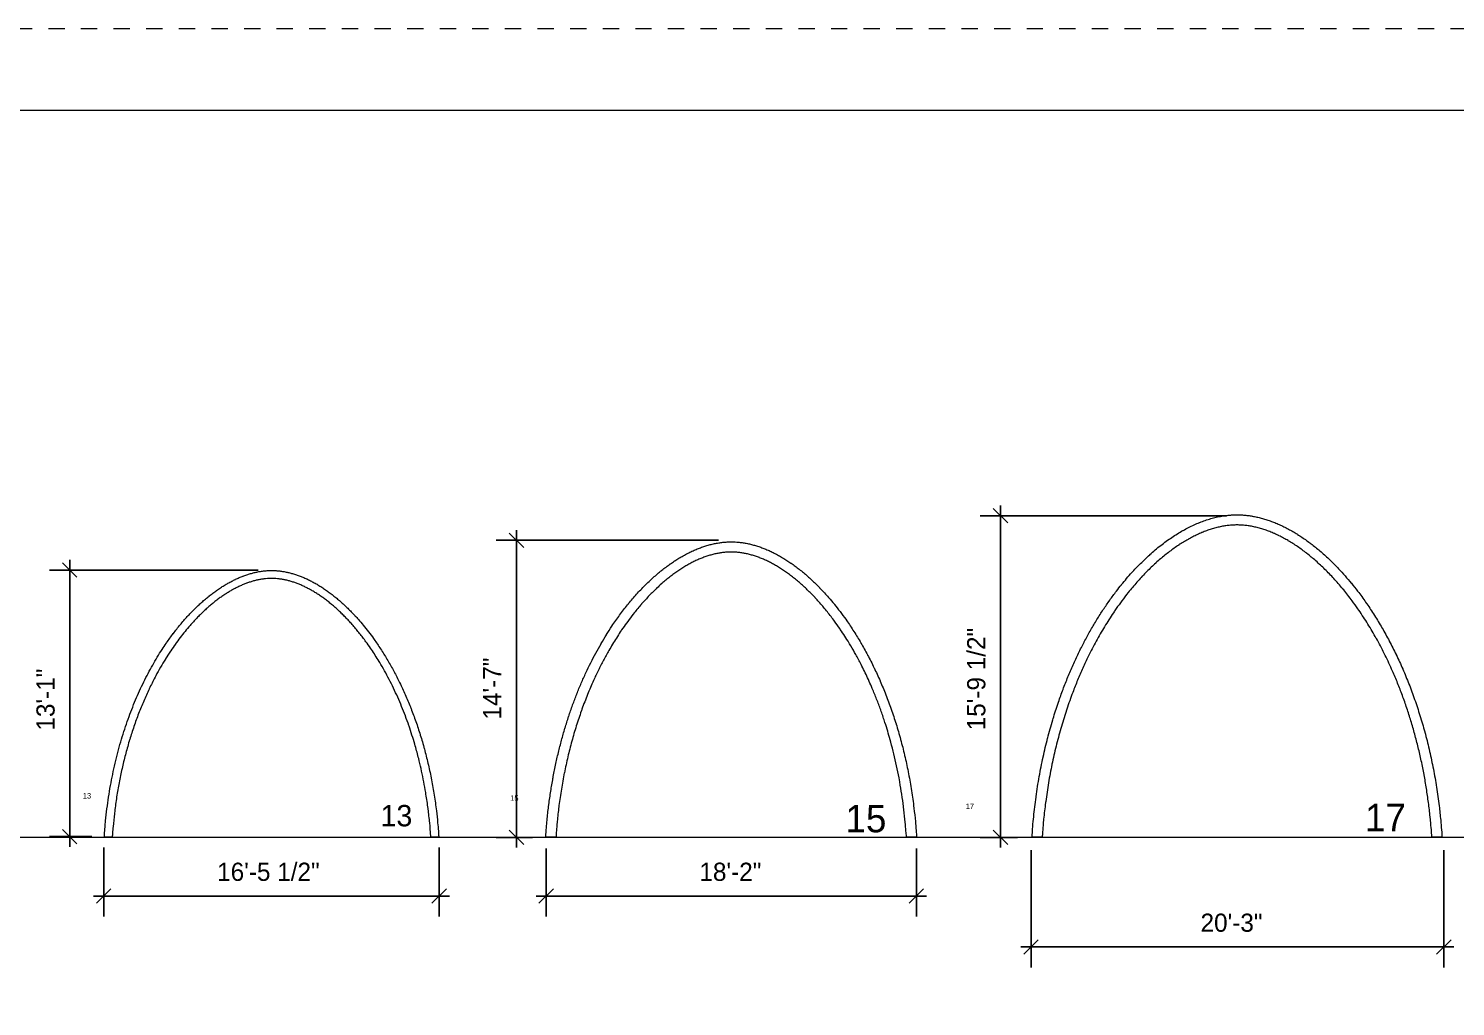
# Model space of a CAD drawing. Header units: inches. Extents: x -92.2 to -4.3, y -5886.5 to -5847.2.
# Drawn here: x -79.3 to -70.55, y -5868.48 to -5862.48 of the extents above; entities that cross this region are included whole.
import ezdxf

# ---------------------------------------------------------------- set-up
doc = ezdxf.new("R2010")
doc.units = ezdxf.units.IN
doc.header["$LTSCALE"] = 0.2
doc.header["$MEASUREMENT"] = 0
doc.header["$PDMODE"] = 1
doc.header["$PDSIZE"] = -2
doc.linetypes.add('STYLE_11', pattern=[0.46875, 0.3125, -0.15625])
doc.layers.get('0').update_dxf_attribs({"lineweight": 0})
for name, color, linetype, lineweight in [('Dimension', 7, 'Continuous', 0), ('NAILERS', 7, 'Continuous', 0), ('None', 7, 'Continuous', 0)]:
    doc.layers.add(name, color=color, linetype=linetype, lineweight=lineweight)
doc.styles.add('CityBlueprint', font='CityBlueprint')
doc.styles.add('Myriad Pro', font='Myriad Pro')
doc.styles.add('Tw Cen MT', font='Tw Cen MT')
doc.dimstyles.new('Arch', dxfattribs={"dimtxt": 0.111581, "dimasz": 0.088379, "dimexe": 0.125, "dimexo": 0.0625, "dimgap": 0.0625, "dimtad": 1, "dimdec": 3, "dimzin": 15, "dimdsep": 46, "dimlunit": 4, "dimtxsty": 'CityBlueprint', "dimblk": 'VW_SLASH', "dimcen": 0, "dimdle": 0.0625, "dimazin": 0, "dimtfac": 1, "dimtdec": 3, "dimtix": 1, "dimtmove": 0, "dimatfit": 0, "dimldrblk": 'VW_FILLEDARROW', "dimfxl": 0, "dimfrac": 2, "dimtolj": 1, "dimtzin": 15, "dimarcsym": 0})

# ---------------------------------------------------------------- blocks, each defined once
blk = doc.blocks.new('block 93')
at = {"layer": 'NAILERS', "color": 250, "insert": (-29.681, 41.411), "char_height": 1.75, "attachment_point": 7, "line_spacing_factor": 0.351305}
blk.add_mtext('{\\fMyriad Pro|b0|i0|c0|p0;\\H0.7708x;\\l17}', dxfattribs=at)
blk = doc.blocks.new('block 94')
at = {"layer": 'NAILERS', "color": 3, "lineweight": 0, "flags": 128}
blk.add_lwpolyline([(-27.265, 40.092), (-27.765, 40.092, 0.000547), (-27.769, 40.152), (-27.781, 40.343, 0.007771), (-27.818, 40.784), (-27.848, 41.092, 0.008935), (-27.929, 41.788), (-27.93, 41.791, 0.004484), (-28.029, 42.478), (-28.029, 42.48, 0.00906), (-28.146, 43.16), (-28.146, 43.164, 0.004563), (-28.28, 43.834), (-28.281, 43.836, 0.009259), (-28.432, 44.498), (-28.433, 44.502, 0.004679), (-28.601, 45.152), (-28.602, 45.154, 0.009535), (-28.787, 45.795), (-28.788, 45.799, 0.004834), (-28.989, 46.427), (-28.99, 46.429, 0.009895), (-29.208, 47.047), (-29.209, 47.051, 0.005034), (-29.442, 47.653), (-29.443, 47.655, 0.010347), (-29.693, 48.246), (-29.737, 48.345, 0.005311), (-29.914, 48.729), (-29.915, 48.731, 0.005391), (-30.098, 49.108), (-30.099, 49.11, 0.005492), (-30.289, 49.48), (-30.29, 49.482, 0.005596), (-30.487, 49.845), (-30.488, 49.847, 0.005708), (-30.691, 50.203), (-30.692, 50.204, 0.005825), (-30.902, 50.553), (-30.903, 50.554, 0.00595), (-31.12, 50.895, 0.006037), (-31.344, 51.231), (-31.389, 51.295, 0.010687), (-31.679, 51.699), (-31.728, 51.764, 0.005817), (-31.933, 52.03), (-31.934, 52.032, 0.005925), (-32.143, 52.29), (-32.144, 52.292, 0.006065), (-32.355, 52.54), (-32.357, 52.542, 0.006219), (-32.57, 52.781), (-32.572, 52.783, 0.006388), (-32.787, 53.013), (-32.789, 53.015, 0.006574), (-33.007, 53.235), (-33.009, 53.237, 0.006779), (-33.228, 53.447), (-33.23, 53.449, 0.007002), (-33.45, 53.649), (-33.453, 53.651, 0.007247), (-33.675, 53.841), (-33.677, 53.843, 0.007513), (-33.9, 54.023), (-33.902, 54.025, 0.007803), (-34.126, 54.195), (-34.128, 54.196, 0.008119), (-34.353, 54.356), (-34.355, 54.357, 0.00846), (-34.58, 54.506), (-34.583, 54.507, 0.00883), (-34.808, 54.645), (-34.811, 54.647, 0.009227), (-35.036, 54.773), (-35.038, 54.775, 0.009655), (-35.264, 54.891), (-35.266, 54.892, 0.010111), (-35.491, 54.996), (-35.493, 54.997, 0.010596), (-35.718, 55.091), (-35.72, 55.092, 0.011107), (-35.943, 55.173), (-35.946, 55.174, 0.011643), (-36.168, 55.244), (-36.17, 55.245, 0.012199), (-36.392, 55.303), (-36.394, 55.304, 0.012769), (-36.614, 55.35), (-36.616, 55.35, 0.013345), (-36.834, 55.385), (-36.836, 55.385, 0.013908), (-37.053, 55.407), (-37.054, 55.407, 0.014542), (-37.27, 55.416, 0.014768), (-37.486, 55.413), (-37.486, 55.413, 0.014198), (-37.702, 55.397), (-37.704, 55.397, 0.013632), (-37.921, 55.369), (-37.923, 55.369, 0.013057), (-38.143, 55.328), (-38.145, 55.328, 0.012483), (-38.365, 55.276), (-38.367, 55.275, 0.011919), (-38.59, 55.211), (-38.592, 55.21, 0.011372), (-38.815, 55.134), (-38.817, 55.133, 0.010848), (-39.041, 55.046), (-39.043, 55.045, 0.01035), (-39.268, 54.946), (-39.27, 54.945, 0.009879), (-39.495, 54.835), (-39.498, 54.833, 0.009437), (-39.723, 54.712), (-39.726, 54.711, 0.009025), (-39.951, 54.578), (-39.953, 54.577, 0.008641), (-40.179, 54.434), (-40.181, 54.432, 0.008286), (-40.406, 54.278), (-40.408, 54.277, 0.007958), (-40.633, 54.112), (-40.635, 54.11, 0.007655), (-40.858, 53.935), (-40.861, 53.934, 0.007377), (-41.083, 53.748), (-41.085, 53.747, 0.007122), (-41.307, 53.551), (-41.309, 53.549, 0.006888), (-41.529, 53.344), (-41.531, 53.342, 0.006674), (-41.749, 53.127), (-41.751, 53.125, 0.006479), (-41.967, 52.9), (-41.969, 52.898, 0.006301), (-42.183, 52.664), (-42.185, 52.662, 0.00614), (-42.397, 52.418), (-42.399, 52.416, 0.006037), (-42.609, 52.163), (-42.664, 52.095, 0.011598), (-42.972, 51.695), (-43.043, 51.598, 0.008553), (-43.313, 51.216), (-43.332, 51.189, 0.006045), (-43.555, 50.853, 0.005933), (-43.771, 50.511), (-43.772, 50.509, 0.00581), (-43.981, 50.16), (-43.982, 50.158, 0.005694), (-44.185, 49.801), (-44.186, 49.8, 0.005583), (-44.382, 49.436), (-44.383, 49.434, 0.005508), (-44.572, 49.063), (-44.62, 48.966, 0.01065), (-44.889, 48.394), (-44.89, 48.392, 0.005206), (-45.142, 47.807), (-45.144, 47.802, 0.010158), (-45.382, 47.201), (-45.421, 47.096, 0.009865), (-45.709, 46.275), (-45.711, 46.269, 0.009619), (-45.97, 45.426), (-45.971, 45.42, 0.009411), (-46.201, 44.557), (-46.202, 44.552, 0.00924), (-46.402, 43.67), (-46.403, 43.665, 0.009102), (-46.571, 42.767), (-46.572, 42.762, 0.008998), (-46.71, 41.849), (-46.718, 41.79, 0.008921), (-46.811, 40.973), (-46.831, 40.769, 0.006659), (-46.865, 40.358), (-46.875, 40.211, 0.001106), (-46.883, 40.092), (-47.383, 40.092, -0.000578), (-47.379, 40.158), (-47.365, 40.369, -0.008313), (-47.324, 40.857), (-47.3, 41.095, -0.009519), (-47.185, 42.055), (-47.181, 42.087, -0.009543), (-47.026, 43.063), (-47.024, 43.074, -0.009578), (-46.837, 44.021), (-46.835, 44.032, -0.009626), (-46.616, 44.95), (-46.613, 44.961, -0.009691), (-46.365, 45.848), (-46.346, 45.912, -0.009771), (-46.105, 46.663), (-46.084, 46.723, -0.007406), (-45.86, 47.346), (-45.858, 47.352, -0.007476), (-45.62, 47.956), (-45.617, 47.962, -0.007564), (-45.366, 48.547), (-45.363, 48.552, -0.007668), (-45.1, 49.118), (-45.097, 49.124, -0.007789), (-44.822, 49.669), (-44.819, 49.675, -0.00793), (-44.533, 50.201), (-44.53, 50.206, -0.008094), (-44.234, 50.711), (-44.231, 50.717, -0.008282), (-43.926, 51.2), (-43.922, 51.206, -0.008499), (-43.608, 51.668), (-43.604, 51.673, -0.008746), (-43.283, 52.113), (-43.239, 52.17, -0.009051), (-42.991, 52.486), (-42.988, 52.49, -0.004613), (-42.738, 52.79, -0.009521), (-42.479, 53.084), (-42.393, 53.178, -0.009945), (-42.134, 53.45), (-42.13, 53.453, -0.005093), (-41.87, 53.71), (-41.869, 53.712, -0.010617), (-41.605, 53.957), (-41.601, 53.961, -0.005463), (-41.337, 54.19), (-41.335, 54.192, -0.011429), (-41.067, 54.41), (-41.063, 54.413, -0.0059), (-40.796, 54.615), (-40.794, 54.616, -0.012391), (-40.523, 54.805), (-40.519, 54.808, -0.006415), (-40.25, 54.982), (-40.248, 54.983, -0.013515), (-39.977, 55.143), (-39.973, 55.146, -0.007014), (-39.703, 55.29), (-39.701, 55.291, -0.014808), (-39.429, 55.422), (-39.425, 55.424, -0.007698), (-39.156, 55.539), (-39.154, 55.54, -0.016261), (-38.883, 55.64), (-38.88, 55.642, -0.008458), (-38.612, 55.726), (-38.61, 55.727, -0.017835), (-38.342, 55.796), (-38.339, 55.797, -0.009269), (-38.073, 55.851), (-38.072, 55.851, -0.019454), (-37.807, 55.889), (-37.761, 55.894, -0.010146), (-37.586, 55.908, -0.010364), (-37.411, 55.916), (-37.406, 55.916, -0.01177), (-37.222, 55.915), (-37.212, 55.915, -0.012583), (-37.009, 55.905), (-37.003, 55.904, -0.01219), (-36.789, 55.883), (-36.788, 55.883, -0.011796), (-36.572, 55.85), (-36.571, 55.85, -0.011393), (-36.354, 55.807), (-36.353, 55.807, -0.01099), (-36.135, 55.754), (-36.133, 55.753, -0.01059), (-35.915, 55.69), (-35.913, 55.689, -0.010197), (-35.694, 55.615), (-35.692, 55.615, -0.009816), (-35.472, 55.531), (-35.47, 55.53, -0.009448), (-35.25, 55.436), (-35.248, 55.435, -0.009095), (-35.027, 55.331), (-35.025, 55.33, -0.008759), (-34.804, 55.217), (-34.802, 55.216, -0.008439), (-34.582, 55.092), (-34.58, 55.091, -0.008136), (-34.359, 54.958), (-34.357, 54.956, -0.007851), (-34.137, 54.814), (-34.135, 54.812, -0.007583), (-33.915, 54.66), (-33.913, 54.659, -0.007331), (-33.694, 54.497), (-33.692, 54.495, -0.007095), (-33.474, 54.324), (-33.472, 54.323, -0.006875), (-33.255, 54.143), (-33.253, 54.141, -0.006669), (-33.037, 53.952), (-33.035, 53.95, -0.006478), (-32.821, 53.752), (-32.819, 53.75, -0.0063), (-32.606, 53.542), (-32.604, 53.541, -0.006188), (-32.392, 53.324), (-32.336, 53.265, -0.011789), (-32.023, 52.921), (-32.021, 52.919, -0.00572), (-31.715, 52.558), (-31.71, 52.552, -0.011058), (-31.408, 52.17), (-31.354, 52.099, -0.010627), (-30.964, 51.559), (-30.958, 51.551, -0.010271), (-30.58, 50.979), (-30.575, 50.971, -0.009969), (-30.21, 50.368), (-30.205, 50.359, -0.009715), (-29.854, 49.724), (-29.85, 49.716, -0.009501), (-29.515, 49.051), (-29.511, 49.042, -0.009324), (-29.194, 48.348), (-29.19, 48.339, -0.009178), (-28.892, 47.616), (-28.888, 47.607, -0.009059), (-28.61, 46.856), (-28.607, 46.847, -0.008963), (-28.349, 46.069), (-28.347, 46.06, -0.008887), (-28.112, 45.255), (-28.11, 45.246, -0.008828), (-27.9, 44.415), (-27.898, 44.406, -0.008783), (-27.713, 43.55), (-27.711, 43.541, -0.008748), (-27.553, 42.661), (-27.552, 42.652, -0.008725), (-27.422, 41.748), (-27.407, 41.629, -0.008697), (-27.331, 40.923), (-27.32, 40.808, -0.004341), (-27.281, 40.332, -0.002164), (-27.265, 40.092, -0.002164)], format="xyb", dxfattribs=at)
at = {"layer": 'NAILERS', "color": 17}
blk.add_blockref('block 93', (-1.363, -1.03), dxfattribs=at)
blk = doc.blocks.new('block 101')
at = {"layer": 'NAILERS', "color": 3, "lineweight": 0, "flags": 128}
blk.add_lwpolyline([(-70.489, 40.092), (-70.879, 40.092, 0.000502), (-70.882, 40.138), (-70.892, 40.286, 0.00713), (-70.919, 40.626), (-70.935, 40.794, 0.008189), (-71.011, 41.47), (-71.014, 41.493, 0.008252), (-71.116, 42.199), (-71.13, 42.289, 0.008348), (-71.224, 42.811), (-71.224, 42.814, 0.004206), (-71.33, 43.329, 0.008519), (-71.448, 43.841), (-71.475, 43.948, 0.008681), (-71.642, 44.571), (-71.666, 44.655, 0.007759), (-71.803, 45.104, 0.004494), (-71.95, 45.549), (-71.956, 45.568, 0.0092), (-72.127, 46.04), (-72.128, 46.043, 0.004678), (-72.31, 46.505), (-72.31, 46.506, 0.009607), (-72.503, 46.959), (-72.505, 46.962, 0.004899), (-72.708, 47.403), (-72.709, 47.405, 0.010096), (-72.923, 47.836), (-72.925, 47.839, 0.005162), (-73.15, 48.258), (-73.151, 48.259, 0.010671), (-73.386, 48.667), (-73.418, 48.719, 0.005499), (-73.603, 49.016, 0.007001), (-73.794, 49.307), (-73.839, 49.373, 0.009921), (-74.06, 49.686), (-74.097, 49.735, 0.005378), (-74.253, 49.942), (-74.254, 49.944, 0.005475), (-74.412, 50.144), (-74.413, 50.146, 0.005596), (-74.573, 50.34), (-74.574, 50.341, 0.005728), (-74.736, 50.528), (-74.737, 50.53, 0.005873), (-74.901, 50.71), (-74.902, 50.712, 0.006031), (-75.067, 50.885), (-75.068, 50.887, 0.006204), (-75.234, 51.053), (-75.236, 51.055, 0.006392), (-75.403, 51.215), (-75.405, 51.216, 0.006596), (-75.573, 51.368), (-75.575, 51.37, 0.006818), (-75.744, 51.515), (-75.746, 51.516, 0.007058), (-75.916, 51.654), (-75.917, 51.655, 0.007319), (-76.088, 51.786), (-76.09, 51.787, 0.0076), (-76.261, 51.91), (-76.263, 51.911, 0.007903), (-76.434, 52.026), (-76.436, 52.027, 0.008229), (-76.608, 52.135), (-76.609, 52.136, 0.008579), (-76.781, 52.235), (-76.783, 52.236, 0.008953), (-76.954, 52.328), (-76.956, 52.329, 0.009351), (-77.128, 52.413), (-77.129, 52.413, 0.009773), (-77.3, 52.489), (-77.302, 52.49, 0.010219), (-77.473, 52.557), (-77.474, 52.557, 0.010685), (-77.644, 52.616), (-77.646, 52.617, 0.01117), (-77.815, 52.668), (-77.817, 52.668, 0.01167), (-77.985, 52.71), (-77.987, 52.71, 0.012178), (-78.154, 52.744), (-78.155, 52.744, 0.012689), (-78.322, 52.769), (-78.323, 52.769, 0.013193), (-78.488, 52.784), (-78.509, 52.786, 0.013706), (-78.633, 52.791, 0.007062), (-78.756, 52.791, 0.01369), (-78.879, 52.786), (-78.9, 52.784, 0.013193), (-79.066, 52.769), (-79.067, 52.769, 0.012688), (-79.233, 52.744), (-79.234, 52.744, 0.012178), (-79.402, 52.71), (-79.403, 52.71, 0.011669), (-79.572, 52.668), (-79.573, 52.668, 0.01117), (-79.743, 52.617), (-79.744, 52.616, 0.010685), (-79.914, 52.557), (-79.916, 52.557, 0.010219), (-80.086, 52.49), (-80.088, 52.489, 0.009773), (-80.259, 52.413), (-80.261, 52.413, 0.009351), (-80.432, 52.329), (-80.434, 52.328, 0.008953), (-80.606, 52.236), (-80.608, 52.235, 0.008579), (-80.779, 52.136), (-80.781, 52.135, 0.008229), (-80.953, 52.027), (-80.954, 52.026, 0.007903), (-81.126, 51.911), (-81.128, 51.91, 0.0076), (-81.299, 51.787), (-81.3, 51.786, 0.007319), (-81.471, 51.655), (-81.473, 51.654, 0.007058), (-81.643, 51.516), (-81.644, 51.515, 0.006818), (-81.814, 51.37), (-81.815, 51.368, 0.006596), (-81.984, 51.216), (-81.985, 51.215, 0.006392), (-82.153, 51.055), (-82.154, 51.053, 0.006204), (-82.32, 50.887), (-82.322, 50.885, 0.006031), (-82.486, 50.712), (-82.488, 50.71, 0.005923), (-82.651, 50.53), (-82.694, 50.481, 0.011298), (-82.936, 50.195), (-82.938, 50.193, 0.005491), (-83.173, 49.894), (-83.176, 49.89, 0.010612), (-83.409, 49.575), (-83.412, 49.57, 0.005364), (-83.64, 49.24), (-83.653, 49.22, 0.011101), (-83.896, 48.842), (-83.9, 48.834, 0.00541), (-84.14, 48.433), (-84.142, 48.43, 0.010491), (-84.371, 48.015), (-84.41, 47.941, 0.010104), (-84.696, 47.37), (-84.698, 47.365, 0.009763), (-84.966, 46.774), (-84.968, 46.77, 0.00946), (-85.215, 46.161), (-85.217, 46.156, 0.009193), (-85.445, 45.53), (-85.447, 45.526, 0.00896), (-85.654, 44.883), (-85.656, 44.879, 0.00876), (-85.843, 44.221), (-85.844, 44.217, 0.008591), (-86.01, 43.546), (-86.011, 43.542, 0.008451), (-86.156, 42.858), (-86.156, 42.854, 0.008338), (-86.279, 42.158), (-86.28, 42.155, 0.008253), (-86.381, 41.448), (-86.386, 41.403, 0.008189), (-86.455, 40.772), (-86.47, 40.615, 0.006115), (-86.496, 40.297), (-86.503, 40.184, 0.001016), (-86.509, 40.092), (-86.899, 40.092, -0.00108), (-86.893, 40.193), (-86.884, 40.319, -0.006535), (-86.856, 40.669), (-86.835, 40.894, -0.008744), (-86.769, 41.479), (-86.768, 41.485, -0.00437), (-86.689, 42.057), (-86.689, 42.06, -0.008779), (-86.596, 42.623), (-86.594, 42.629, -0.004393), (-86.489, 43.177), (-86.488, 43.18, -0.008836), (-86.369, 43.72), (-86.368, 43.726, -0.004426), (-86.238, 44.25), (-86.237, 44.253, -0.008923), (-86.094, 44.769), (-86.093, 44.774, -0.004477), (-85.94, 45.274), (-85.939, 45.277, -0.009049), (-85.775, 45.767), (-85.773, 45.773, -0.00455), (-85.599, 46.246), (-85.598, 46.249, -0.009226), (-85.414, 46.712), (-85.411, 46.718, -0.00465), (-85.219, 47.164), (-85.218, 47.167, -0.009466), (-85.016, 47.602), (-85.013, 47.608, -0.004785), (-84.805, 48.026), (-84.803, 48.029, -0.009786), (-84.585, 48.435), (-84.582, 48.441, -0.004963), (-84.359, 48.83, -0.010206), (-84.124, 49.211), (-84.064, 49.304, -0.00784), (-83.865, 49.602), (-83.843, 49.634, -0.005366), (-83.68, 49.864), (-83.679, 49.866, -0.005466), (-83.514, 50.089), (-83.513, 50.091, -0.00558), (-83.346, 50.307), (-83.345, 50.309, -0.005704), (-83.176, 50.518), (-83.174, 50.519, -0.005837), (-83.003, 50.721), (-83.002, 50.722, -0.005981), (-82.829, 50.916), (-82.827, 50.918, -0.006136), (-82.653, 51.105), (-82.651, 51.106, -0.006304), (-82.475, 51.285), (-82.474, 51.287, -0.006485), (-82.297, 51.458), (-82.295, 51.46, -0.00668), (-82.117, 51.623), (-82.115, 51.625, -0.00689), (-81.935, 51.781), (-81.934, 51.782, -0.007115), (-81.753, 51.93), (-81.751, 51.932, -0.007357), (-81.57, 52.072), (-81.568, 52.073, -0.007615), (-81.387, 52.205), (-81.385, 52.206, -0.007892), (-81.202, 52.331), (-81.201, 52.332, -0.008186), (-81.018, 52.448), (-81.016, 52.449, -0.0085), (-80.833, 52.556), (-80.831, 52.557, -0.008832), (-80.648, 52.657), (-80.647, 52.657, -0.009183), (-80.463, 52.748), (-80.462, 52.749, -0.009551), (-80.279, 52.832), (-80.277, 52.832, -0.009937), (-80.095, 52.906), (-80.093, 52.907, -0.010338), (-79.911, 52.972), (-79.909, 52.973, -0.010752), (-79.728, 53.029), (-79.726, 53.029, -0.011175), (-79.546, 53.077), (-79.544, 53.077, -0.011603), (-79.364, 53.116), (-79.363, 53.117, -0.012031), (-79.184, 53.146), (-79.183, 53.147, -0.012454), (-79.005, 53.167, -0.01286), (-78.826, 53.179), (-78.816, 53.179, -0.016616), (-78.617, 53.181), (-78.607, 53.18, -0.01298), (-78.428, 53.171, -0.012558), (-78.25, 53.153), (-78.249, 53.152, -0.01214), (-78.071, 53.125), (-78.069, 53.125, -0.011712), (-77.89, 53.088), (-77.888, 53.088, -0.011282), (-77.708, 53.042), (-77.706, 53.042, -0.010857), (-77.525, 52.987), (-77.523, 52.987, -0.01044), (-77.341, 52.924), (-77.34, 52.923, -0.010036), (-77.157, 52.852), (-77.155, 52.851, -0.009646), (-76.973, 52.771), (-76.971, 52.77, -0.009272), (-76.788, 52.681), (-76.786, 52.68, -0.008917), (-76.603, 52.583), (-76.601, 52.582, -0.00858), (-76.418, 52.476), (-76.417, 52.475, -0.008262), (-76.234, 52.361), (-76.232, 52.36, -0.007962), (-76.049, 52.238), (-76.048, 52.237, -0.007681), (-75.866, 52.107), (-75.864, 52.106, -0.007418), (-75.683, 51.967), (-75.681, 51.966, -0.007172), (-75.5, 51.82), (-75.498, 51.819, -0.006943), (-75.319, 51.665), (-75.317, 51.663, -0.006729), (-75.138, 51.501), (-75.137, 51.5, -0.00653), (-74.959, 51.33), (-74.957, 51.329, -0.006346), (-74.781, 51.152), (-74.78, 51.15, -0.006175), (-74.605, 50.965), (-74.603, 50.964, -0.006069), (-74.43, 50.772), (-74.384, 50.719, -0.011575), (-74.128, 50.414), (-74.126, 50.412, -0.005622), (-73.877, 50.093), (-73.873, 50.088, -0.010882), (-73.626, 49.751), (-73.583, 49.688, -0.010476), (-73.267, 49.214), (-73.262, 49.207, -0.010142), (-72.957, 48.705), (-72.953, 48.698, -0.00986), (-72.659, 48.17), (-72.655, 48.162, -0.009624), (-72.375, 47.608), (-72.372, 47.6, -0.009428), (-72.106, 47.021), (-72.103, 47.013, -0.009266), (-71.853, 46.409), (-71.85, 46.401, -0.009134), (-71.616, 45.773), (-71.613, 45.765, -0.009027), (-71.398, 45.113), (-71.396, 45.105, -0.008942), (-71.199, 44.43), (-71.197, 44.423, -0.008875), (-71.021, 43.726), (-71.019, 43.718, -0.008824), (-70.864, 43), (-70.863, 42.992, -0.008784), (-70.73, 42.252), (-70.729, 42.245, -0.008758), (-70.62, 41.485), (-70.608, 41.385, -0.008727), (-70.544, 40.791), (-70.535, 40.694, -0.004355), (-70.503, 40.294, -0.002171), (-70.489, 40.092, -0.002171)], format="xyb", dxfattribs=at)
at = {"layer": 'NAILERS', "color": 250, "insert": (-73.348, 40.61), "char_height": 1.36111, "attachment_point": 7, "line_spacing_factor": 0.451678}
blk.add_mtext('{\\fMyriad Pro|b0|i0|c0|p0;\\H0.7708x;\\l13}', dxfattribs=at)
blk = doc.blocks.new('block 102')
at = {"layer": 'NAILERS', "color": 3, "lineweight": 0, "flags": 128}
blk.add_lwpolyline([(-50.044, 40.092), (-50.544, 40.092, 0.000521), (-50.548, 40.145), (-50.559, 40.313, 0.007399), (-50.59, 40.702), (-50.616, 40.974, 0.008507), (-50.686, 41.588), (-50.686, 41.591, 0.004269), (-50.771, 42.197, 0.008614), (-50.871, 42.801), (-50.907, 43, 0.008737), (-51.027, 43.591), (-51.027, 43.595, 0.004406), (-51.16, 44.176, 0.008957), (-51.309, 44.753), (-51.342, 44.872, 0.005708), (-51.464, 45.296, 0.004558), (-51.595, 45.716), (-51.617, 45.785, 0.009408), (-51.804, 46.331), (-51.805, 46.335, 0.004784), (-52.005, 46.868), (-52.006, 46.87, 0.009826), (-52.219, 47.394), (-52.257, 47.482, 0.00504), (-52.409, 47.824), (-52.409, 47.825, 0.005114), (-52.566, 48.16, 0.005175), (-52.73, 48.493), (-52.77, 48.572, 0.010714), (-53.028, 49.057), (-53.084, 49.157, 0.008323), (-53.332, 49.582), (-53.357, 49.622, 0.007134), (-53.568, 49.961, 0.005804), (-53.788, 50.294), (-53.814, 50.332, 0.010217), (-54.066, 50.687), (-54.108, 50.744, 0.005557), (-54.286, 50.979), (-54.287, 50.981, 0.00566), (-54.467, 51.208), (-54.469, 51.21, 0.005791), (-54.651, 51.429), (-54.653, 51.431, 0.005936), (-54.837, 51.642), (-54.839, 51.644, 0.006095), (-55.025, 51.848), (-55.027, 51.849, 0.006269), (-55.215, 52.045), (-55.216, 52.047, 0.006459), (-55.406, 52.234), (-55.407, 52.236, 0.006666), (-55.598, 52.414), (-55.6, 52.416, 0.006893), (-55.792, 52.587), (-55.794, 52.588, 0.00714), (-55.986, 52.75), (-55.988, 52.751, 0.007408), (-56.182, 52.905), (-56.184, 52.906, 0.007698), (-56.378, 53.05), (-56.38, 53.052, 0.008013), (-56.575, 53.187), (-56.577, 53.188, 0.008353), (-56.772, 53.315), (-56.774, 53.316, 0.00872), (-56.969, 53.433), (-56.971, 53.434, 0.009113), (-57.166, 53.542), (-57.168, 53.543, 0.009534), (-57.363, 53.641), (-57.365, 53.642, 0.009983), (-57.559, 53.731), (-57.561, 53.732, 0.010457), (-57.755, 53.811), (-57.757, 53.812, 0.010957), (-57.95, 53.881), (-57.952, 53.882, 0.011479), (-58.144, 53.942), (-58.146, 53.942, 0.012018), (-58.337, 53.992), (-58.339, 53.992, 0.012569), (-58.529, 54.031), (-58.531, 54.031, 0.013124), (-58.719, 54.061), (-58.721, 54.061, 0.013665), (-58.908, 54.079), (-58.909, 54.079, 0.014272), (-59.095, 54.087, 0.014488), (-59.282, 54.085), (-59.282, 54.085, 0.013943), (-59.469, 54.071), (-59.47, 54.071, 0.013399), (-59.658, 54.047), (-59.659, 54.047, 0.012846), (-59.849, 54.013), (-59.851, 54.013, 0.012292), (-60.041, 53.968), (-60.043, 53.968, 0.011746), (-60.235, 53.913), (-60.237, 53.913, 0.011215), (-60.429, 53.848), (-60.431, 53.848, 0.010704), (-60.625, 53.773), (-60.627, 53.772, 0.010217), (-60.821, 53.688), (-60.823, 53.688, 0.009755), (-61.018, 53.594), (-61.02, 53.593, 0.009321), (-61.214, 53.49), (-61.216, 53.489, 0.008914), (-61.412, 53.376), (-61.414, 53.375, 0.008534), (-61.609, 53.253), (-61.611, 53.252, 0.008181), (-61.805, 53.121), (-61.807, 53.12, 0.007853), (-62.002, 52.98), (-62.004, 52.979, 0.007551), (-62.198, 52.83), (-62.2, 52.828, 0.007272), (-62.393, 52.671), (-62.395, 52.669, 0.007015), (-62.587, 52.503), (-62.589, 52.502, 0.006778), (-62.78, 52.327), (-62.782, 52.325, 0.006561), (-62.972, 52.142), (-62.974, 52.14, 0.006363), (-63.162, 51.949), (-63.164, 51.947, 0.006181), (-63.351, 51.748), (-63.353, 51.746, 0.006015), (-63.538, 51.538), (-63.54, 51.537, 0.005863), (-63.723, 51.321), (-63.725, 51.319, 0.005766), (-63.906, 51.096), (-63.954, 51.036, 0.01109), (-64.22, 50.683), (-64.282, 50.599, 0.008161), (-64.517, 50.262), (-64.532, 50.239, 0.005803), (-64.727, 49.942, 0.005697), (-64.915, 49.641), (-64.916, 49.64, 0.005614), (-65.099, 49.333), (-65.145, 49.253, 0.010816), (-65.407, 48.777), (-65.408, 48.775, 0.005274), (-65.656, 48.288), (-65.658, 48.284, 0.010253), (-65.894, 47.782), (-65.934, 47.694, 0.009908), (-66.225, 47.005), (-66.227, 47, 0.00961), (-66.494, 46.29), (-66.496, 46.285, 0.009351), (-66.74, 45.555), (-66.742, 45.551, 0.009127), (-66.961, 44.803), (-66.962, 44.798, 0.008938), (-67.157, 44.034), (-67.158, 44.03, 0.008782), (-67.328, 43.25), (-67.329, 43.246, 0.008656), (-67.472, 42.452), (-67.473, 42.448, 0.00856), (-67.591, 41.642), (-67.597, 41.59, 0.008488), (-67.677, 40.869), (-67.694, 40.689, 0.006335), (-67.724, 40.326), (-67.733, 40.197, 0.001052), (-67.74, 40.092), (-68.24, 40.092, -0.001119), (-68.232, 40.208), (-68.222, 40.352, -0.006776), (-68.189, 40.754), (-68.165, 41.012, -0.009068), (-68.089, 41.682), (-68.088, 41.689, -0.004532), (-67.995, 42.343), (-67.995, 42.346, -0.009106), (-67.886, 42.99), (-67.884, 42.997, -0.004556), (-67.76, 43.624), (-67.76, 43.628, -0.009169), (-67.62, 44.244), (-67.619, 44.251, -0.004594), (-67.466, 44.849), (-67.465, 44.852, -0.009266), (-67.297, 45.439), (-67.295, 45.446, -0.004651), (-67.116, 46.014), (-67.115, 46.018, -0.009408), (-66.922, 46.574), (-66.92, 46.581, -0.004733), (-66.716, 47.118), (-66.715, 47.121, -0.009609), (-66.499, 47.646), (-66.496, 47.652, -0.004847), (-66.271, 48.157), (-66.269, 48.16, -0.009883), (-66.033, 48.651), (-66.029, 48.658, -0.005002), (-65.785, 49.129), (-65.783, 49.132, -0.010251), (-65.528, 49.588), (-65.525, 49.595, -0.005207), (-65.264, 50.03), (-65.262, 50.033, -0.010735), (-64.991, 50.454), (-64.942, 50.526, -0.005541), (-64.757, 50.794), (-64.755, 50.796, -0.005609), (-64.567, 51.055), (-64.566, 51.058, -0.005728), (-64.375, 51.309), (-64.374, 51.311, -0.005856), (-64.18, 51.553), (-64.179, 51.555, -0.005995), (-63.983, 51.789), (-63.981, 51.791, -0.006145), (-63.783, 52.016), (-63.782, 52.018, -0.006308), (-63.582, 52.235), (-63.58, 52.236, -0.006484), (-63.379, 52.444), (-63.377, 52.446, -0.006675), (-63.173, 52.644), (-63.172, 52.646, -0.006881), (-62.967, 52.835), (-62.965, 52.837, -0.007103), (-62.759, 53.017), (-62.757, 53.018, -0.007342), (-62.55, 53.189), (-62.548, 53.191, -0.007599), (-62.34, 53.352), (-62.338, 53.353, -0.007875), (-62.129, 53.505), (-62.127, 53.507, -0.008171), (-61.917, 53.649), (-61.915, 53.65, -0.008487), (-61.705, 53.783), (-61.703, 53.784, -0.008824), (-61.493, 53.906), (-61.491, 53.908, -0.009181), (-61.281, 54.02), (-61.279, 54.021, -0.009559), (-61.069, 54.124), (-61.067, 54.125, -0.009957), (-60.857, 54.218), (-60.855, 54.219, -0.010374), (-60.646, 54.301), (-60.644, 54.302, -0.010806), (-60.435, 54.374), (-60.433, 54.375, -0.011252), (-60.225, 54.436), (-60.223, 54.437, -0.011707), (-60.016, 54.488), (-60.014, 54.489, -0.012167), (-59.808, 54.529), (-59.806, 54.53, -0.012623), (-59.601, 54.56), (-59.6, 54.56, -0.013069), (-59.396, 54.579), (-59.382, 54.58, -0.013525), (-59.206, 54.587), (-59.205, 54.587, -0.010126), (-59.032, 54.586, -0.012956), (-58.86, 54.577), (-58.847, 54.576, -0.012542), (-58.65, 54.556), (-58.649, 54.555, -0.012125), (-58.45, 54.525), (-58.449, 54.525, -0.011698), (-58.25, 54.484), (-58.248, 54.484, -0.01127), (-58.048, 54.433), (-58.046, 54.433, -0.010845), (-57.845, 54.373), (-57.843, 54.372, -0.01043), (-57.642, 54.302), (-57.64, 54.302, -0.010026), (-57.438, 54.222), (-57.436, 54.221, -0.009637), (-57.233, 54.133), (-57.231, 54.132, -0.009265), (-57.028, 54.033), (-57.026, 54.032, -0.00891), (-56.823, 53.925), (-56.821, 53.924, -0.008574), (-56.618, 53.807), (-56.616, 53.806, -0.008257), (-56.414, 53.679), (-56.412, 53.678, -0.007958), (-56.209, 53.543), (-56.207, 53.542, -0.007678), (-56.006, 53.398), (-56.004, 53.396, -0.007415), (-55.803, 53.243), (-55.801, 53.242, -0.00717), (-55.6, 53.08), (-55.598, 53.078, -0.006941), (-55.399, 52.908), (-55.397, 52.906, -0.006728), (-55.199, 52.727), (-55.197, 52.725, -0.00653), (-55, 52.538), (-54.999, 52.536, -0.006346), (-54.803, 52.34), (-54.801, 52.338, -0.006175), (-54.607, 52.134), (-54.606, 52.132, -0.00607), (-54.414, 51.919), (-54.363, 51.861, -0.011578), (-54.079, 51.523), (-54.077, 51.521, -0.005623), (-53.8, 51.168), (-53.796, 51.162, -0.010887), (-53.523, 50.788), (-53.475, 50.719, -0.010481), (-53.124, 50.194), (-53.119, 50.186, -0.010148), (-52.78, 49.631), (-52.776, 49.622, -0.009867), (-52.45, 49.037), (-52.446, 49.029, -0.009632), (-52.135, 48.415), (-52.131, 48.407, -0.009436), (-51.837, 47.765), (-51.833, 47.757, -0.009275), (-51.556, 47.087), (-51.552, 47.079, -0.009143), (-51.294, 46.383), (-51.291, 46.374, -0.009036), (-51.052, 45.652), (-51.049, 45.644, -0.008952), (-50.831, 44.897), (-50.829, 44.888, -0.008885), (-50.633, 44.116), (-50.631, 44.108, -0.008834), (-50.46, 43.312), (-50.458, 43.303, -0.008795), (-50.311, 42.485), (-50.31, 42.476, -0.008768), (-50.19, 41.635), (-50.176, 41.523, -0.008738), (-50.105, 40.867), (-50.095, 40.759, -0.004361), (-50.059, 40.316, -0.002173), (-50.044, 40.092, -0.002173)], format="xyb", dxfattribs=at)
at = {"layer": 'NAILERS', "color": 250, "insert": (-53.533, 40.311), "char_height": 1.349, "attachment_point": 7, "line_spacing_factor": 0.351305, "style": 'Myriad Pro'}
blk.add_mtext('15', dxfattribs=at)
blk = doc.blocks.new('*D98')
at = {"layer": 'Defpoints', "color": 0, "lineweight": 0}
for p in [(-78.8429, -5867.445), (-76.7856, -5867.445), (-78.8429, -5867.8044)]:
    blk.add_point(p, dxfattribs=at)
at = {"layer": 'Dimension', "color": 0, "linetype": 'Continuous', "lineweight": -2}
for p, q in [((-78.8429, -5867.5075), (-78.8429, -5867.9294)), ((-76.7856, -5867.5075), (-76.7856, -5867.9294)), ((-78.9054, -5867.8044), (-78.8429, -5867.8044)), ((-78.8429, -5867.8044), (-76.7856, -5867.8044)), ((-76.7856, -5867.8044), (-76.7231, -5867.8044))]:
    blk.add_line(p, q, dxfattribs=at)
at = {"layer": 'Dimension', "color": 7, "linetype": 'Continuous', "lineweight": -2}
for p, q in [((-78.7987, -5867.7602), (-78.8871, -5867.8486)), ((-76.8298, -5867.8486), (-76.7414, -5867.7602))]:
    blk.add_line(p, q, dxfattribs=at)
at = {"color": 0, "linetype": 'Continuous', "lineweight": -2}
blk.add_wipeout([(-78.1475, -5867.7419), (-77.4809, -5867.7419), (-77.4809, -5867.5641), (-78.1475, -5867.5641)], dxfattribs=at).dxf.layer = 'Dimension'
at = {"layer": 'Dimension', "color": 0, "insert": (-78.1475, -5867.5998), "char_height": 0.11158, "attachment_point": 1, "line_spacing_factor": 0.959794, "style": 'CityBlueprint'}
blk.add_mtext('16\'-5 1/2"', dxfattribs=at)
blk = doc.blocks.new('VW_FILLEDARROW')
at = {"color": 0, "lineweight": -2}
blk.add_solid([(0, 0), (-0.015, -0.004), (-0.015, 0.004)], dxfattribs=at)
blk = doc.blocks.new('VW_SLASH')
at = {"color": 0, "linetype": 'ByBlock', "lineweight": -2}
blk.add_line((0, 0), (-1, 0), dxfattribs=at)
at = {"color": 7, "linetype": 'ByBlock', "lineweight": -2}
blk.add_line((-0.005, -0.005), (0.005, 0.005), dxfattribs=at)
blk = doc.blocks.new('*D99')
at = {"layer": 'Defpoints', "color": 0, "lineweight": 0}
for p in [(-77.8324, -5865.8044), (-79.0512, -5867.4398), (-78.8533, -5867.4398)]:
    blk.add_point(p, dxfattribs=at)
at = {"layer": 'Dimension', "color": 7, "linetype": 'Continuous', "lineweight": -2}
for p, q in [((-79.007, -5865.8486), (-79.0954, -5865.7602)), ((-79.0954, -5867.3956), (-79.007, -5867.484))]:
    blk.add_line(p, q, dxfattribs=at)
at = {"layer": 'Dimension', "color": 0, "linetype": 'Continuous', "lineweight": -2}
for p, q in [((-79.0512, -5865.8044), (-79.0512, -5865.7419)), ((-77.8949, -5865.8044), (-79.1762, -5865.8044)), ((-79.0512, -5867.4398), (-79.0512, -5865.8044)), ((-78.9158, -5867.4398), (-79.1762, -5867.4398)), ((-79.0512, -5867.5023), (-79.0512, -5867.4398))]:
    blk.add_line(p, q, dxfattribs=at)
at = {"color": 0, "linetype": 'Continuous', "lineweight": -2}
blk.add_wipeout([(-79.1137, -5866.7895), (-79.1137, -5866.4548), (-79.2915, -5866.4548), (-79.2915, -5866.7895)], dxfattribs=at).dxf.layer = 'Dimension'
at = {"layer": 'Dimension', "color": 0, "insert": (-79.2558, -5866.7895), "char_height": 0.11158, "attachment_point": 1, "rotation": 90, "line_spacing_factor": 0.959794, "style": 'CityBlueprint'}
blk.add_mtext('13\'-1"', dxfattribs=at)
blk = doc.blocks.new('*D100')
at = {"layer": 'Defpoints', "color": 0, "lineweight": 0}
for p in [(-76.1293, -5867.4502), (-73.8585, -5867.4502), (-76.1293, -5867.8044)]:
    blk.add_point(p, dxfattribs=at)
at = {"layer": 'Dimension', "color": 0, "linetype": 'Continuous', "lineweight": -2}
for p, q in [((-76.1293, -5867.5127), (-76.1293, -5867.9294)), ((-73.8585, -5867.5127), (-73.8585, -5867.9294)), ((-76.1918, -5867.8044), (-76.1293, -5867.8044)), ((-76.1293, -5867.8044), (-73.8585, -5867.8044)), ((-73.8585, -5867.8044), (-73.796, -5867.8044))]:
    blk.add_line(p, q, dxfattribs=at)
at = {"layer": 'Dimension', "color": 7, "linetype": 'Continuous', "lineweight": -2}
for p, q in [((-76.0851, -5867.7602), (-76.1735, -5867.8486)), ((-73.9027, -5867.8486), (-73.8143, -5867.7602))]:
    blk.add_line(p, q, dxfattribs=at)
at = {"color": 0, "linetype": 'Continuous', "lineweight": -2}
blk.add_wipeout([(-75.1897, -5867.7419), (-74.7981, -5867.7419), (-74.7981, -5867.5641), (-75.1897, -5867.5641)], dxfattribs=at).dxf.layer = 'Dimension'
at = {"layer": 'Dimension', "color": 0, "insert": (-75.1897, -5867.5998), "char_height": 0.11158, "attachment_point": 1, "line_spacing_factor": 0.959794, "style": 'CityBlueprint'}
blk.add_mtext('18\'-2"', dxfattribs=at)
blk = doc.blocks.new('*D101')
at = {"layer": 'Defpoints', "color": 0, "lineweight": 0}
for p in [(-75.0095, -5865.6221), (-76.3116, -5867.445), (-76.1502, -5867.445)]:
    blk.add_point(p, dxfattribs=at)
at = {"layer": 'Dimension', "color": 0, "linetype": 'Continuous', "lineweight": -2}
for p, q in [((-75.072, -5865.6221), (-76.4366, -5865.6221)), ((-76.3116, -5865.6221), (-76.3116, -5865.5596)), ((-76.3116, -5867.445), (-76.3116, -5865.6221)), ((-76.2127, -5867.445), (-76.4366, -5867.445)), ((-76.3116, -5867.5075), (-76.3116, -5867.445))]:
    blk.add_line(p, q, dxfattribs=at)
at = {"layer": 'Dimension', "color": 7, "linetype": 'Continuous', "lineweight": -2}
for p, q in [((-76.2674, -5865.6663), (-76.3558, -5865.5779)), ((-76.3558, -5867.4008), (-76.2674, -5867.4892))]:
    blk.add_line(p, q, dxfattribs=at)
at = {"color": 0, "linetype": 'Continuous', "lineweight": -2}
blk.add_wipeout([(-76.3741, -5866.7218), (-76.3741, -5866.3454), (-76.5519, -5866.3454), (-76.5519, -5866.7218)], dxfattribs=at).dxf.layer = 'Dimension'
at = {"layer": 'Dimension', "color": 0, "insert": (-76.5162, -5866.7218), "char_height": 0.11158, "attachment_point": 1, "rotation": 90, "line_spacing_factor": 0.959794, "style": 'CityBlueprint'}
blk.add_mtext('14\'-7"', dxfattribs=at)
blk = doc.blocks.new('*D102')
at = {"layer": 'Defpoints', "color": 0, "lineweight": 0}
for p in [(-73.1554, -5867.4607), (-70.6241, -5867.4607), (-73.1554, -5868.1169)]:
    blk.add_point(p, dxfattribs=at)
at = {"layer": 'Dimension', "color": 0, "linetype": 'Continuous', "lineweight": -2}
for p, q in [((-73.1554, -5867.5232), (-73.1554, -5868.2419)), ((-70.6241, -5867.5232), (-70.6241, -5868.2419)), ((-73.2179, -5868.1169), (-73.1554, -5868.1169)), ((-73.1554, -5868.1169), (-70.6241, -5868.1169)), ((-70.6241, -5868.1169), (-70.5616, -5868.1169))]:
    blk.add_line(p, q, dxfattribs=at)
at = {"layer": 'Dimension', "color": 7, "linetype": 'Continuous', "lineweight": -2}
for p, q in [((-73.1112, -5868.0727), (-73.1996, -5868.1611)), ((-70.6683, -5868.1611), (-70.5799, -5868.0727))]:
    blk.add_line(p, q, dxfattribs=at)
at = {"color": 0, "linetype": 'Continuous', "lineweight": -2}
blk.add_wipeout([(-72.1161, -5868.0544), (-71.6633, -5868.0544), (-71.6633, -5867.8766), (-72.1161, -5867.8766)], dxfattribs=at).dxf.layer = 'Dimension'
at = {"layer": 'Dimension', "color": 0, "insert": (-72.1161, -5867.9123), "char_height": 0.11158, "attachment_point": 1, "line_spacing_factor": 0.959794, "style": 'CityBlueprint'}
blk.add_mtext('20\'-3"', dxfattribs=at)
blk = doc.blocks.new('*D103')
at = {"layer": 'Defpoints', "color": 0, "lineweight": 0}
for p in [(-71.8949, -5865.4711), (-73.3429, -5867.445), (-73.1762, -5867.445)]:
    blk.add_point(p, dxfattribs=at)
at = {"layer": 'Dimension', "color": 7, "linetype": 'Continuous', "lineweight": -2}
for p, q in [((-73.2987, -5865.5153), (-73.3871, -5865.4269)), ((-73.3871, -5867.4008), (-73.2987, -5867.4892))]:
    blk.add_line(p, q, dxfattribs=at)
at = {"layer": 'Dimension', "color": 0, "linetype": 'Continuous', "lineweight": -2}
for p, q in [((-73.3429, -5865.4711), (-73.3429, -5865.4086)), ((-71.9574, -5865.4711), (-73.4679, -5865.4711)), ((-73.3429, -5867.445), (-73.3429, -5865.4711)), ((-73.2387, -5867.445), (-73.4679, -5867.445)), ((-73.3429, -5867.5075), (-73.3429, -5867.445))]:
    blk.add_line(p, q, dxfattribs=at)
at = {"color": 0, "linetype": 'Continuous', "lineweight": -2}
blk.add_wipeout([(-73.4054, -5866.7879), (-73.4054, -5866.1282), (-73.5831, -5866.1282), (-73.5831, -5866.7879)], dxfattribs=at).dxf.layer = 'Dimension'
at = {"layer": 'Dimension', "color": 0, "insert": (-73.5475, -5866.7879), "char_height": 0.11158, "attachment_point": 1, "rotation": 90, "line_spacing_factor": 0.959794, "style": 'CityBlueprint'}
blk.add_mtext('15\'-9 1/2"', dxfattribs=at)
blk = doc.blocks.new('Group')
at = {"layer": 'None', "color": 2, "linetype": 'STYLE_11', "lineweight": 0}
blk.add_lwpolyline([(-27.7379, 20.5534), (8.2621, 20.5534), (8.2621, -3.4466), (-27.7379, -3.4466)], close=True, dxfattribs=at)
at = {"layer": 'None', "color": 8, "linetype": 'Continuous', "lineweight": 0}
blk.add_lwpolyline([(-26.7379, 20.0534), (6.0121, 20.0534), (6.0121, -2.9466), (-26.7379, -2.9466)], close=True, dxfattribs=at)
blk = doc.blocks.new('Group-1')
at = {"layer": 'None', "color": 4}
blk.add_blockref('Group', (0, 0), dxfattribs=at)

msp = doc.modelspace()

# ---------------------------------------------------------------- linework, layer by layer
at = {"color": 5, "linetype": 'Continuous', "lineweight": 0}
msp.add_line((-90.880539, -5867.443352), (-66.083664, -5867.443352), dxfattribs=at)

# ---------------------------------------------------------------- block references
at = {"layer": 'NAILERS', "color": 17, "xscale": 0.125, "yscale": 0.125, "zscale": 0.125}
for name, p in [('block 94', (-67.226966, -5872.454908)), ('block 102', (-67.601966, -5872.454908)), ('block 101', (-67.976966, -5872.454908))]:
    msp.add_blockref(name, p, dxfattribs=at)

# ---------------------------------------------------------------- next in the draw order: dimensions: what is measured, and where the dimension line sits
at = {"layer": 'Dimension', "color": 250, "linetype": 'Continuous', "lineweight": 0}
for base, p1, p2, picture, middle in [((-78.84286, -5867.804413), (-76.785569, -5867.445038), (-78.84286, -5867.445038), '*D98', (-77.814214, -5867.804413)), ((-76.129319, -5867.804413), (-73.858485, -5867.450247), (-76.129319, -5867.450247), '*D100', (-74.993902, -5867.804413)), ((-73.15536, -5868.116913), (-70.62411, -5867.460663), (-73.15536, -5867.460663), '*D102', (-71.889735, -5868.116913))]:
    dim = msp.add_linear_dim(base=base, p1=p1, p2=p2, dimstyle='Arch', override={"dimgap": 0.0625, "dimlfac": 96, "dimpost": '<>', "dimtxsty": 'CityBlueprint', "dimtmove": 2}, dxfattribs=at)
    dim.commit()
    dim.dimension.update_dxf_attribs({"geometry": picture, "text_midpoint": middle})

# ---------------------------------------------------------------- next in the draw order: dimensions: what is measured, and where the dimension line sits
for base, p1, p2, picture, middle in [((-73.34286, -5867.445038), (-71.894944, -5865.47108), (-73.176194, -5867.445038), '*D103', (-73.34286, -5866.458059)), ((-76.31161, -5867.445038), (-75.009527, -5865.622122), (-76.150152, -5867.445038), '*D101', (-76.31161, -5866.53358)), ((-79.051194, -5867.43983), (-77.832444, -5865.804413), (-78.853277, -5867.43983), '*D99', (-79.051194, -5866.622122))]:
    dim = msp.add_linear_dim(base=base, p1=p1, p2=p2, angle=90, dimstyle='Arch', override={"dimgap": 0.0625, "dimlfac": 96, "dimpost": '<>', "dimtxsty": 'CityBlueprint', "dimtmove": 2}, dxfattribs=at)
    dim.commit()
    dim.dimension.update_dxf_attribs({"geometry": picture, "text_midpoint": middle})

# ---------------------------------------------------------------- next in the draw order: texts
at = {"layer": 'NAILERS', "color": 250, "char_height": 0.0335457, "width": 0.06069554, "attachment_point": 1, "line_spacing_factor": 1.06639, "style": 'Tw Cen MT'}
for s, insert in [('13', (-78.971399, -5867.172562)), ('15', (-76.350427, -5867.186522)), ('17', (-73.556355, -5867.237295))]:
    msp.add_mtext(s, dxfattribs=dict(at, insert=insert))

# ---------------------------------------------------------------- next in the draw order: block references
at = {"layer": 'None', "color": 4}
msp.add_blockref('Group-1', (-64.444549, -5883.035439), dxfattribs=at)

doc.saveas('drawing.dxf')
